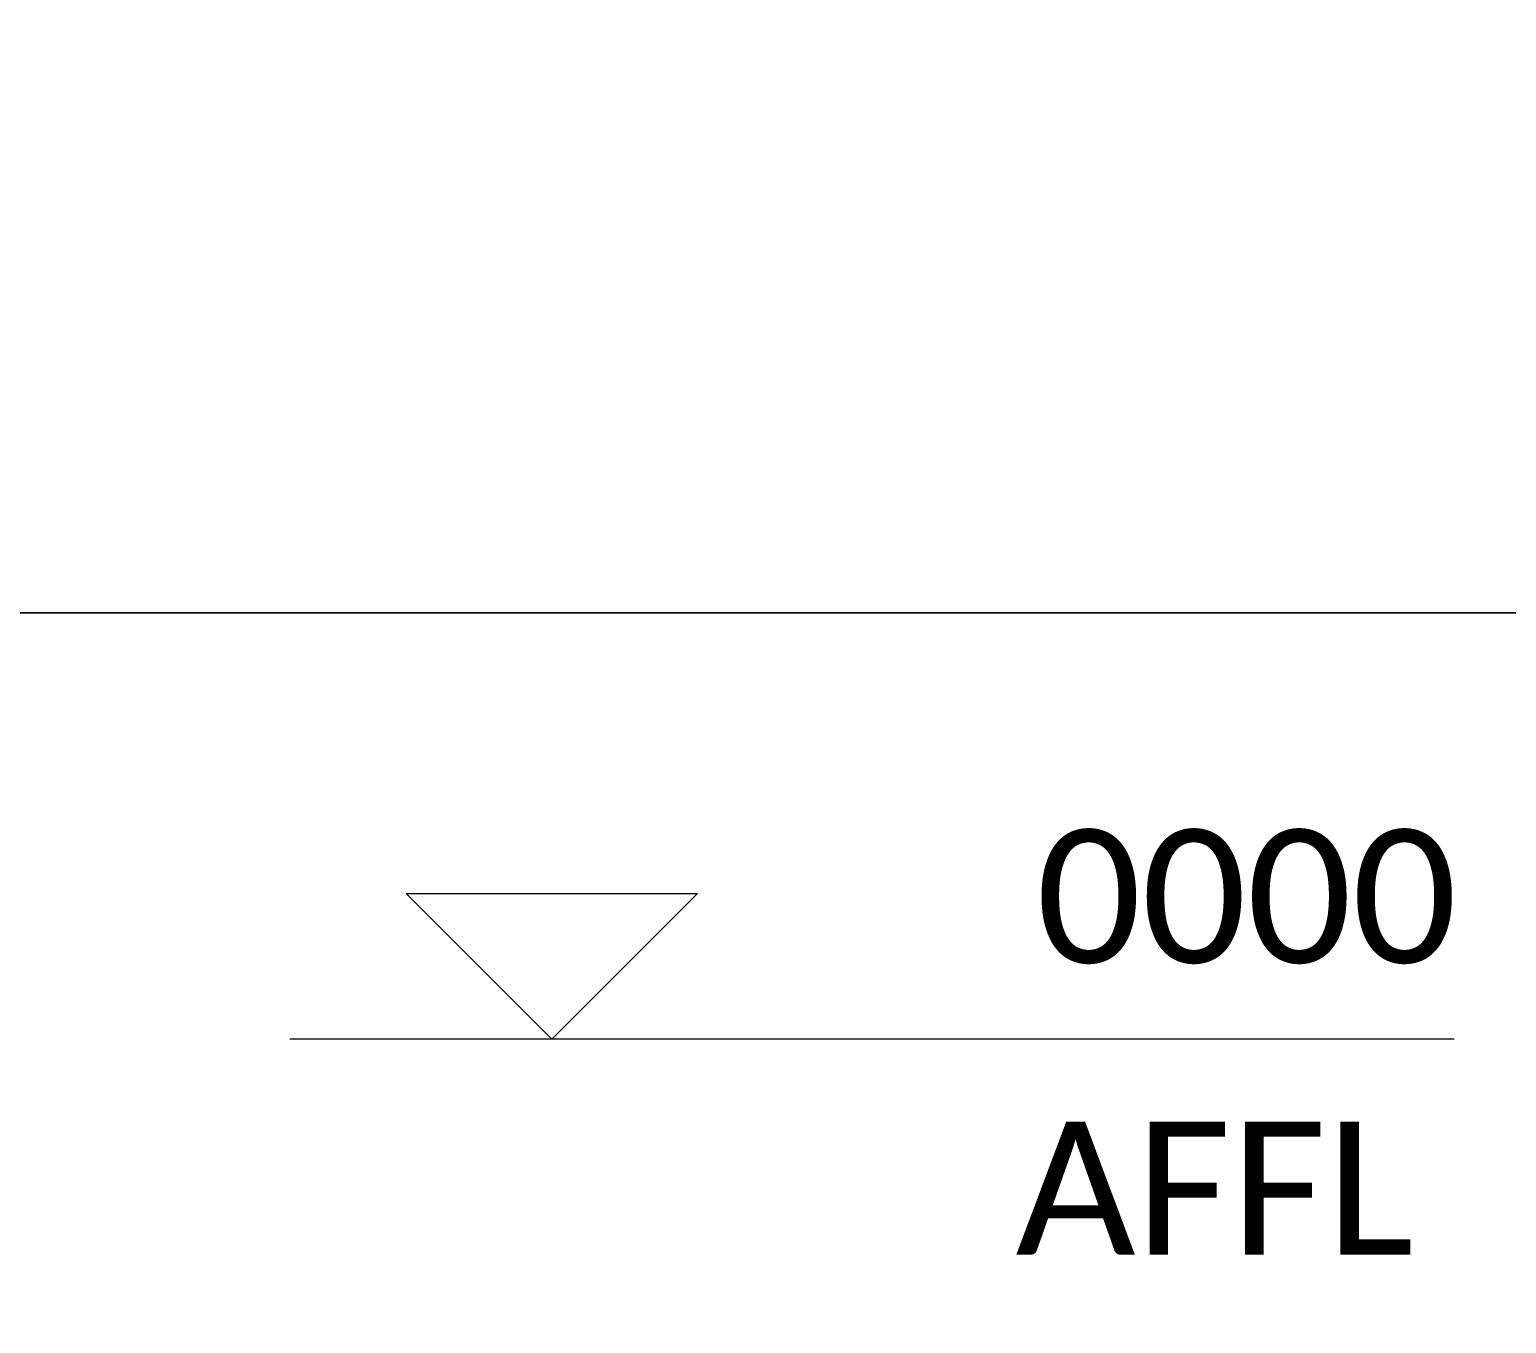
# Model space of a CAD drawing. Header units: millimetres. Extents: x -18512 to 101824, y -95768 to 52898.
# Drawn here: x -16942.9 to -16721.2, y -2502.6 to -2308.3 of the extents above; entities that cross this region are included whole.
import ezdxf
from ezdxf.enums import TextEntityAlignment as Align

# ---------------------------------------------------------------- set-up
doc = ezdxf.new("R2010")
doc.units = ezdxf.units.MM
doc.header["$LTSCALE"] = 25
doc.layers.get('0').update_dxf_attribs({"color": 254, "lineweight": 0})
doc.layers.add('_FW_NOTES', color=252, linetype='Continuous', lineweight=0)
doc.styles.add('FW_Calibri', font='calibri.ttf')

# ---------------------------------------------------------------- blocks, each defined once
blk = doc.blocks.new('level 1')
at = {"layer": '_FW_NOTES'}
blk.add_line((13.548, 0), (-3.933, 0), dxfattribs=at)
blk.add_lwpolyline([(-2.185, 2.185), (2.185, 2.185), (0, 0), (-2.185, 2.185)], dxfattribs=at)
at = {"style": 'FW_Calibri'}
blk.add_attdef('LEVEL', text='', height=2, dxfattribs=at).set_placement((10.431, 2.145), align=Align.MIDDLE_CENTER)
at = {"layer": '_FW_NOTES', "linetype": 'Continuous', "lineweight": 0, "style": 'FW_Calibri'}
blk.add_text('AFFL', height=2, dxfattribs=at).set_placement((6.96, -3.838), align=Align.BOTTOM_LEFT)

msp = doc.modelspace()

# ---------------------------------------------------------------- linework, layer by layer
at = {"lineweight": 0}
for points in [[(-17723.53, -1520.1), (-16308.77, -1520.1), (-16308.77, -2395.92), (-17723.53, -2395.92)], [(-17369.84, -2395.92), (-16662.46, -2395.92), (-16662.46, -2833.83), (-17369.84, -2833.83)]]:
    msp.add_lwpolyline(points, close=True, dxfattribs=at)

# ---------------------------------------------------------------- block references
ref = msp.add_blockref('level 1', (-16864.48, -2459.91), dxfattribs=dict(at, xscale=10, yscale=10, zscale=10))
ref.add_attrib('LEVEL', '0000', dxfattribs={"height": 20, "style": 'FW_Calibri'}).set_placement((-16760.17, -2438.46), align=Align.MIDDLE_CENTER)
ref.add_attrib('LEVEL', '0000', dxfattribs={"height": 20, "style": 'FW_Calibri'}).set_placement((-16760.17, -2438.46), align=Align.MIDDLE_CENTER)
ref.add_attrib('LEVEL', '0000', dxfattribs={"height": 20, "style": 'FW_Calibri'}).set_placement((-16760.17, -2438.46), align=Align.MIDDLE_CENTER)
ref.add_attrib('LEVEL', '0000', dxfattribs={"height": 20, "style": 'FW_Calibri'}).set_placement((-16760.17, -2438.46), align=Align.MIDDLE_CENTER)
ref.add_attrib('LEVEL', '0000', dxfattribs={"height": 20, "style": 'FW_Calibri'}).set_placement((-16760.17, -2438.46), align=Align.MIDDLE_CENTER)
ref.add_attrib('LEVEL', '0000', dxfattribs={"height": 20, "style": 'FW_Calibri'}).set_placement((-16760.17, -2438.46), align=Align.MIDDLE_CENTER)
ref.add_attrib('LEVEL', '0000', dxfattribs={"height": 20, "style": 'FW_Calibri'}).set_placement((-16760.17, -2438.46), align=Align.MIDDLE_CENTER)
ref.add_attrib('LEVEL', '0000', dxfattribs={"height": 20, "style": 'FW_Calibri'}).set_placement((-16760.17, -2438.46), align=Align.MIDDLE_CENTER)
ref.add_attrib('LEVEL', '0000', dxfattribs={"height": 20, "style": 'FW_Calibri'}).set_placement((-16760.17, -2438.46), align=Align.MIDDLE_CENTER)
ref.add_attrib('LEVEL', '0000', dxfattribs={"height": 20, "style": 'FW_Calibri'}).set_placement((-16760.17, -2438.46), align=Align.MIDDLE_CENTER)
ref.add_attrib('LEVEL', '0000', dxfattribs={"height": 20, "style": 'FW_Calibri'}).set_placement((-16760.17, -2438.46), align=Align.MIDDLE_CENTER)
ref.add_attrib('LEVEL', '0000', dxfattribs={"height": 20, "style": 'FW_Calibri'}).set_placement((-16760.17, -2438.46), align=Align.MIDDLE_CENTER)
ref.add_attrib('LEVEL', '0000', dxfattribs={"height": 20, "style": 'FW_Calibri'}).set_placement((-16760.17, -2438.46), align=Align.MIDDLE_CENTER)
ref.add_attrib('LEVEL', '0000', dxfattribs={"height": 20, "style": 'FW_Calibri'}).set_placement((-16760.17, -2438.46), align=Align.MIDDLE_CENTER)
ref.add_attrib('LEVEL', '0000', dxfattribs={"height": 20, "style": 'FW_Calibri'}).set_placement((-16760.17, -2438.46), align=Align.MIDDLE_CENTER)
ref.add_attrib('LEVEL', '0000', dxfattribs={"height": 20, "style": 'FW_Calibri'}).set_placement((-16760.17, -2438.46), align=Align.MIDDLE_CENTER)
ref.add_attrib('LEVEL', '0000', dxfattribs={"height": 20, "style": 'FW_Calibri'}).set_placement((-16760.17, -2438.46), align=Align.MIDDLE_CENTER)
ref.add_attrib('LEVEL', '0000', dxfattribs={"height": 20, "style": 'FW_Calibri'}).set_placement((-16760.17, -2438.46), align=Align.MIDDLE_CENTER)
ref.add_attrib('LEVEL', '0000', dxfattribs={"height": 20, "style": 'FW_Calibri'}).set_placement((-16760.17, -2438.46), align=Align.MIDDLE_CENTER)
ref.add_attrib('LEVEL', '0000', dxfattribs={"height": 20, "style": 'FW_Calibri'}).set_placement((-16760.17, -2438.46), align=Align.MIDDLE_CENTER)
ref.add_attrib('LEVEL', '0000', dxfattribs={"height": 20, "style": 'FW_Calibri'}).set_placement((-16760.17, -2438.46), align=Align.MIDDLE_CENTER)
ref.add_attrib('LEVEL', '0000', dxfattribs={"height": 20, "style": 'FW_Calibri'}).set_placement((-16760.17, -2438.46), align=Align.MIDDLE_CENTER)
ref.add_attrib('LEVEL', '0000', dxfattribs={"height": 20, "style": 'FW_Calibri'}).set_placement((-16760.17, -2438.46), align=Align.MIDDLE_CENTER)
ref.add_attrib('LEVEL', '0000', dxfattribs={"height": 20, "style": 'FW_Calibri'}).set_placement((-16760.17, -2438.46), align=Align.MIDDLE_CENTER)
ref.add_attrib('LEVEL', '0000', dxfattribs={"height": 20, "style": 'FW_Calibri'}).set_placement((-16760.17, -2438.46), align=Align.MIDDLE_CENTER)
ref.add_attrib('LEVEL', '0000', dxfattribs={"height": 20, "style": 'FW_Calibri'}).set_placement((-16760.17, -2438.46), align=Align.MIDDLE_CENTER)
ref.add_attrib('LEVEL', '0000', dxfattribs={"height": 20, "style": 'FW_Calibri'}).set_placement((-16760.17, -2438.46), align=Align.MIDDLE_CENTER)
ref.add_attrib('LEVEL', '0000', dxfattribs={"height": 20, "style": 'FW_Calibri'}).set_placement((-16760.17, -2438.46), align=Align.MIDDLE_CENTER)
ref.add_attrib('LEVEL', '0000', dxfattribs={"height": 20, "style": 'FW_Calibri'}).set_placement((-16760.17, -2438.46), align=Align.MIDDLE_CENTER)
ref.add_attrib('LEVEL', '0000', dxfattribs={"height": 20, "style": 'FW_Calibri'}).set_placement((-16760.17, -2438.46), align=Align.MIDDLE_CENTER)
ref.add_attrib('LEVEL', '0000', dxfattribs={"height": 20, "style": 'FW_Calibri'}).set_placement((-16760.17, -2438.46), align=Align.MIDDLE_CENTER)
ref.add_attrib('LEVEL', '0000', dxfattribs={"height": 20, "style": 'FW_Calibri'}).set_placement((-16760.17, -2438.46), align=Align.MIDDLE_CENTER)
ref.add_attrib('LEVEL', '0000', dxfattribs={"height": 20, "style": 'FW_Calibri'}).set_placement((-16760.17, -2438.46), align=Align.MIDDLE_CENTER)
ref.add_attrib('LEVEL', '0000', dxfattribs={"height": 20, "style": 'FW_Calibri'}).set_placement((-16760.17, -2438.46), align=Align.MIDDLE_CENTER)
ref.add_attrib('LEVEL', '0000', dxfattribs={"height": 20, "style": 'FW_Calibri'}).set_placement((-16760.17, -2438.46), align=Align.MIDDLE_CENTER)
ref.add_attrib('LEVEL', '0000', dxfattribs={"height": 20, "style": 'FW_Calibri'}).set_placement((-16760.17, -2438.46), align=Align.MIDDLE_CENTER)
ref.add_attrib('LEVEL', '0000', dxfattribs={"height": 20, "style": 'FW_Calibri'}).set_placement((-16760.17, -2438.46), align=Align.MIDDLE_CENTER)
ref.add_attrib('LEVEL', '0000', dxfattribs={"height": 20, "style": 'FW_Calibri'}).set_placement((-16760.17, -2438.46), align=Align.MIDDLE_CENTER)
ref.add_attrib('LEVEL', '0000', dxfattribs={"height": 20, "style": 'FW_Calibri'}).set_placement((-16760.17, -2438.46), align=Align.MIDDLE_CENTER)
ref.add_attrib('LEVEL', '0000', dxfattribs={"height": 20, "style": 'FW_Calibri'}).set_placement((-16760.17, -2438.46), align=Align.MIDDLE_CENTER)
ref.add_attrib('LEVEL', '0000', dxfattribs={"height": 20, "style": 'FW_Calibri'}).set_placement((-16760.17, -2438.46), align=Align.MIDDLE_CENTER)
ref.add_attrib('LEVEL', '0000', dxfattribs={"height": 20, "style": 'FW_Calibri'}).set_placement((-16760.17, -2438.46), align=Align.MIDDLE_CENTER)
ref.add_attrib('LEVEL', '0000', dxfattribs={"height": 20, "style": 'FW_Calibri'}).set_placement((-16760.17, -2438.46), align=Align.MIDDLE_CENTER)
ref.add_attrib('LEVEL', '0000', dxfattribs={"height": 20, "style": 'FW_Calibri'}).set_placement((-16760.17, -2438.46), align=Align.MIDDLE_CENTER)
ref.add_attrib('LEVEL', '0000', dxfattribs={"height": 20, "style": 'FW_Calibri'}).set_placement((-16760.17, -2438.46), align=Align.MIDDLE_CENTER)
ref.add_attrib('LEVEL', '0000', dxfattribs={"height": 20, "style": 'FW_Calibri'}).set_placement((-16760.17, -2438.46), align=Align.MIDDLE_CENTER)
ref.add_attrib('LEVEL', '0000', dxfattribs={"height": 20, "style": 'FW_Calibri'}).set_placement((-16760.17, -2438.46), align=Align.MIDDLE_CENTER)
ref.add_attrib('LEVEL', '0000', dxfattribs={"height": 20, "style": 'FW_Calibri'}).set_placement((-16760.17, -2438.46), align=Align.MIDDLE_CENTER)
ref.add_attrib('LEVEL', '0000', dxfattribs={"height": 20, "style": 'FW_Calibri'}).set_placement((-16760.17, -2438.46), align=Align.MIDDLE_CENTER)
ref.add_attrib('LEVEL', '0000', dxfattribs={"height": 20, "style": 'FW_Calibri'}).set_placement((-16760.17, -2438.46), align=Align.MIDDLE_CENTER)
ref.add_attrib('LEVEL', '0000', dxfattribs={"height": 20, "style": 'FW_Calibri'}).set_placement((-16760.17, -2438.46), align=Align.MIDDLE_CENTER)
ref.add_attrib('LEVEL', '0000', dxfattribs={"height": 20, "style": 'FW_Calibri'}).set_placement((-16760.17, -2438.46), align=Align.MIDDLE_CENTER)
ref.add_attrib('LEVEL', '0000', dxfattribs={"height": 20, "style": 'FW_Calibri'}).set_placement((-16760.17, -2438.46), align=Align.MIDDLE_CENTER)
ref.add_attrib('LEVEL', '0000', dxfattribs={"height": 20, "style": 'FW_Calibri'}).set_placement((-16760.17, -2438.46), align=Align.MIDDLE_CENTER)
ref.add_attrib('LEVEL', '0000', dxfattribs={"height": 20, "style": 'FW_Calibri'}).set_placement((-16760.17, -2438.46), align=Align.MIDDLE_CENTER)
ref.add_attrib('LEVEL', '0000', dxfattribs={"height": 20, "style": 'FW_Calibri'}).set_placement((-16760.17, -2438.46), align=Align.MIDDLE_CENTER)
ref.add_attrib('LEVEL', '0000', dxfattribs={"height": 20, "style": 'FW_Calibri'}).set_placement((-16760.17, -2438.46), align=Align.MIDDLE_CENTER)
ref.add_attrib('LEVEL', '0000', dxfattribs={"height": 20, "style": 'FW_Calibri'}).set_placement((-16760.17, -2438.46), align=Align.MIDDLE_CENTER)
ref.add_attrib('LEVEL', '0000', dxfattribs={"height": 20, "style": 'FW_Calibri'}).set_placement((-16760.17, -2438.46), align=Align.MIDDLE_CENTER)
ref.add_attrib('LEVEL', '0000', dxfattribs={"height": 20, "style": 'FW_Calibri'}).set_placement((-16760.17, -2438.46), align=Align.MIDDLE_CENTER)
ref.add_attrib('LEVEL', '0000', dxfattribs={"height": 20, "style": 'FW_Calibri'}).set_placement((-16760.17, -2438.46), align=Align.MIDDLE_CENTER)
ref.add_attrib('LEVEL', '0000', dxfattribs={"height": 20, "style": 'FW_Calibri'}).set_placement((-16760.17, -2438.46), align=Align.MIDDLE_CENTER)
ref.add_attrib('LEVEL', '0000', dxfattribs={"height": 20, "style": 'FW_Calibri'}).set_placement((-16760.17, -2438.46), align=Align.MIDDLE_CENTER)
ref.add_attrib('LEVEL', '0000', dxfattribs={"height": 20, "style": 'FW_Calibri'}).set_placement((-16760.17, -2438.46), align=Align.MIDDLE_CENTER)
ref.add_attrib('LEVEL', '0000', dxfattribs={"height": 20, "style": 'FW_Calibri'}).set_placement((-16760.17, -2438.46), align=Align.MIDDLE_CENTER)
ref.add_attrib('LEVEL', '0000', dxfattribs={"height": 20, "style": 'FW_Calibri'}).set_placement((-16760.17, -2438.46), align=Align.MIDDLE_CENTER)
ref.add_attrib('LEVEL', '0000', dxfattribs={"height": 20, "style": 'FW_Calibri'}).set_placement((-16760.17, -2438.46), align=Align.MIDDLE_CENTER)
ref.add_attrib('LEVEL', '0000', dxfattribs={"height": 20, "style": 'FW_Calibri'}).set_placement((-16760.17, -2438.46), align=Align.MIDDLE_CENTER)
ref.add_attrib('LEVEL', '0000', dxfattribs={"height": 20, "style": 'FW_Calibri'}).set_placement((-16760.17, -2438.46), align=Align.MIDDLE_CENTER)
ref.add_attrib('LEVEL', '0000', dxfattribs={"height": 20, "style": 'FW_Calibri'}).set_placement((-16760.17, -2438.46), align=Align.MIDDLE_CENTER)
ref.add_attrib('LEVEL', '0000', dxfattribs={"height": 20, "style": 'FW_Calibri'}).set_placement((-16760.17, -2438.46), align=Align.MIDDLE_CENTER)
ref.add_attrib('LEVEL', '0000', dxfattribs={"height": 20, "style": 'FW_Calibri'}).set_placement((-16760.17, -2438.46), align=Align.MIDDLE_CENTER)
ref.add_attrib('LEVEL', '0000', dxfattribs={"height": 20, "style": 'FW_Calibri'}).set_placement((-16760.17, -2438.46), align=Align.MIDDLE_CENTER)
ref.add_attrib('LEVEL', '0000', dxfattribs={"height": 20, "style": 'FW_Calibri'}).set_placement((-16760.17, -2438.46), align=Align.MIDDLE_CENTER)
ref.add_attrib('LEVEL', '0000', dxfattribs={"height": 20, "style": 'FW_Calibri'}).set_placement((-16760.17, -2438.46), align=Align.MIDDLE_CENTER)
ref.add_attrib('LEVEL', '0000', dxfattribs={"height": 20, "style": 'FW_Calibri'}).set_placement((-16760.17, -2438.46), align=Align.MIDDLE_CENTER)
ref.add_attrib('LEVEL', '0000', dxfattribs={"height": 20, "style": 'FW_Calibri'}).set_placement((-16760.17, -2438.46), align=Align.MIDDLE_CENTER)
ref.add_attrib('LEVEL', '0000', dxfattribs={"height": 20, "style": 'FW_Calibri'}).set_placement((-16760.17, -2438.46), align=Align.MIDDLE_CENTER)
ref.add_attrib('LEVEL', '0000', dxfattribs={"height": 20, "style": 'FW_Calibri'}).set_placement((-16760.17, -2438.46), align=Align.MIDDLE_CENTER)
ref.add_attrib('LEVEL', '0000', dxfattribs={"height": 20, "style": 'FW_Calibri'}).set_placement((-16760.17, -2438.46), align=Align.MIDDLE_CENTER)
ref.add_attrib('LEVEL', '0000', dxfattribs={"height": 20, "style": 'FW_Calibri'}).set_placement((-16760.17, -2438.46), align=Align.MIDDLE_CENTER)
ref.add_attrib('LEVEL', '0000', dxfattribs={"height": 20, "style": 'FW_Calibri'}).set_placement((-16760.17, -2438.46), align=Align.MIDDLE_CENTER)
ref.add_attrib('LEVEL', '0000', dxfattribs={"height": 20, "style": 'FW_Calibri'}).set_placement((-16760.17, -2438.46), align=Align.MIDDLE_CENTER)
ref.add_attrib('LEVEL', '0000', dxfattribs={"height": 20, "style": 'FW_Calibri'}).set_placement((-16760.17, -2438.46), align=Align.MIDDLE_CENTER)
ref.add_attrib('LEVEL', '0000', dxfattribs={"height": 20, "style": 'FW_Calibri'}).set_placement((-16760.17, -2438.46), align=Align.MIDDLE_CENTER)
ref.add_attrib('LEVEL', '0000', dxfattribs={"height": 20, "style": 'FW_Calibri'}).set_placement((-16760.17, -2438.46), align=Align.MIDDLE_CENTER)
ref.add_attrib('LEVEL', '0000', dxfattribs={"height": 20, "style": 'FW_Calibri'}).set_placement((-16760.17, -2438.46), align=Align.MIDDLE_CENTER)
ref.add_attrib('LEVEL', '0000', dxfattribs={"height": 20, "style": 'FW_Calibri'}).set_placement((-16760.17, -2438.46), align=Align.MIDDLE_CENTER)
ref.add_attrib('LEVEL', '0000', dxfattribs={"height": 20, "style": 'FW_Calibri'}).set_placement((-16760.17, -2438.46), align=Align.MIDDLE_CENTER)
ref.add_attrib('LEVEL', '0000', dxfattribs={"height": 20, "style": 'FW_Calibri'}).set_placement((-16760.17, -2438.46), align=Align.MIDDLE_CENTER)
ref.add_attrib('LEVEL', '0000', dxfattribs={"height": 20, "style": 'FW_Calibri'}).set_placement((-16760.17, -2438.46), align=Align.MIDDLE_CENTER)
ref.add_attrib('LEVEL', '0000', dxfattribs={"height": 20, "style": 'FW_Calibri'}).set_placement((-16760.17, -2438.46), align=Align.MIDDLE_CENTER)
ref.add_attrib('LEVEL', '0000', dxfattribs={"height": 20, "style": 'FW_Calibri'}).set_placement((-16760.17, -2438.46), align=Align.MIDDLE_CENTER)
ref.add_attrib('LEVEL', '0000', dxfattribs={"height": 20, "style": 'FW_Calibri'}).set_placement((-16760.17, -2438.46), align=Align.MIDDLE_CENTER)
ref.add_attrib('LEVEL', '0000', dxfattribs={"height": 20, "style": 'FW_Calibri'}).set_placement((-16760.17, -2438.46), align=Align.MIDDLE_CENTER)
ref.add_attrib('LEVEL', '0000', dxfattribs={"height": 20, "style": 'FW_Calibri'}).set_placement((-16760.17, -2438.46), align=Align.MIDDLE_CENTER)
ref.add_attrib('LEVEL', '0000', dxfattribs={"height": 20, "style": 'FW_Calibri'}).set_placement((-16760.17, -2438.46), align=Align.MIDDLE_CENTER)
ref.add_attrib('LEVEL', '0000', dxfattribs={"height": 20, "style": 'FW_Calibri'}).set_placement((-16760.17, -2438.46), align=Align.MIDDLE_CENTER)
ref.add_attrib('LEVEL', '0000', dxfattribs={"height": 20, "style": 'FW_Calibri'}).set_placement((-16760.17, -2438.46), align=Align.MIDDLE_CENTER)
ref.add_attrib('LEVEL', '0000', dxfattribs={"height": 20, "style": 'FW_Calibri'}).set_placement((-16760.17, -2438.46), align=Align.MIDDLE_CENTER)
ref.add_attrib('LEVEL', '0000', dxfattribs={"height": 20, "style": 'FW_Calibri'}).set_placement((-16760.17, -2438.46), align=Align.MIDDLE_CENTER)
ref.add_attrib('LEVEL', '0000', dxfattribs={"height": 20, "style": 'FW_Calibri'}).set_placement((-16760.17, -2438.46), align=Align.MIDDLE_CENTER)
ref.add_attrib('LEVEL', '0000', dxfattribs={"height": 20, "style": 'FW_Calibri'}).set_placement((-16760.17, -2438.46), align=Align.MIDDLE_CENTER)
ref.add_attrib('LEVEL', '0000', dxfattribs={"height": 20, "style": 'FW_Calibri'}).set_placement((-16760.17, -2438.46), align=Align.MIDDLE_CENTER)
ref.add_attrib('LEVEL', '0000', dxfattribs={"height": 20, "style": 'FW_Calibri'}).set_placement((-16760.17, -2438.46), align=Align.MIDDLE_CENTER)
ref.add_attrib('LEVEL', '0000', dxfattribs={"height": 20, "style": 'FW_Calibri'}).set_placement((-16760.17, -2438.46), align=Align.MIDDLE_CENTER)
ref.add_attrib('LEVEL', '0000', dxfattribs={"height": 20, "style": 'FW_Calibri'}).set_placement((-16760.17, -2438.46), align=Align.MIDDLE_CENTER)
ref.add_attrib('LEVEL', '0000', dxfattribs={"height": 20, "style": 'FW_Calibri'}).set_placement((-16760.17, -2438.46), align=Align.MIDDLE_CENTER)
ref.add_attrib('LEVEL', '0000', dxfattribs={"height": 20, "style": 'FW_Calibri'}).set_placement((-16760.17, -2438.46), align=Align.MIDDLE_CENTER)
ref.add_attrib('LEVEL', '0000', dxfattribs={"height": 20, "style": 'FW_Calibri'}).set_placement((-16760.17, -2438.46), align=Align.MIDDLE_CENTER)
ref.add_attrib('LEVEL', '0000', dxfattribs={"height": 20, "style": 'FW_Calibri'}).set_placement((-16760.17, -2438.46), align=Align.MIDDLE_CENTER)
ref.add_attrib('LEVEL', '0000', dxfattribs={"height": 20, "style": 'FW_Calibri'}).set_placement((-16760.17, -2438.46), align=Align.MIDDLE_CENTER)
ref.add_attrib('LEVEL', '0000', dxfattribs={"height": 20, "style": 'FW_Calibri'}).set_placement((-16760.17, -2438.46), align=Align.MIDDLE_CENTER)
ref.add_attrib('LEVEL', '0000', dxfattribs={"height": 20, "style": 'FW_Calibri'}).set_placement((-16760.17, -2438.46), align=Align.MIDDLE_CENTER)
ref.add_attrib('LEVEL', '0000', dxfattribs={"height": 20, "style": 'FW_Calibri'}).set_placement((-16760.17, -2438.46), align=Align.MIDDLE_CENTER)
ref.add_attrib('LEVEL', '0000', dxfattribs={"height": 20, "style": 'FW_Calibri'}).set_placement((-16760.17, -2438.46), align=Align.MIDDLE_CENTER)
ref.add_attrib('LEVEL', '0000', dxfattribs={"height": 20, "style": 'FW_Calibri'}).set_placement((-16760.17, -2438.46), align=Align.MIDDLE_CENTER)
ref.add_attrib('LEVEL', '0000', dxfattribs={"height": 20, "style": 'FW_Calibri'}).set_placement((-16760.17, -2438.46), align=Align.MIDDLE_CENTER)
ref.add_attrib('LEVEL', '0000', dxfattribs={"height": 20, "style": 'FW_Calibri'}).set_placement((-16760.17, -2438.46), align=Align.MIDDLE_CENTER)
ref.add_attrib('LEVEL', '0000', dxfattribs={"height": 20, "style": 'FW_Calibri'}).set_placement((-16760.17, -2438.46), align=Align.MIDDLE_CENTER)
ref.add_attrib('LEVEL', '0000', dxfattribs={"height": 20, "style": 'FW_Calibri'}).set_placement((-16760.17, -2438.46), align=Align.MIDDLE_CENTER)
ref.add_attrib('LEVEL', '0000', dxfattribs={"height": 20, "style": 'FW_Calibri'}).set_placement((-16760.17, -2438.46), align=Align.MIDDLE_CENTER)
ref.add_attrib('LEVEL', '0000', dxfattribs={"height": 20, "style": 'FW_Calibri'}).set_placement((-16760.17, -2438.46), align=Align.MIDDLE_CENTER)
ref.add_attrib('LEVEL', '0000', dxfattribs={"height": 20, "style": 'FW_Calibri'}).set_placement((-16760.17, -2438.46), align=Align.MIDDLE_CENTER)
ref.add_attrib('LEVEL', '0000', dxfattribs={"height": 20, "style": 'FW_Calibri'}).set_placement((-16760.17, -2438.46), align=Align.MIDDLE_CENTER)

doc.saveas('drawing.dxf')
